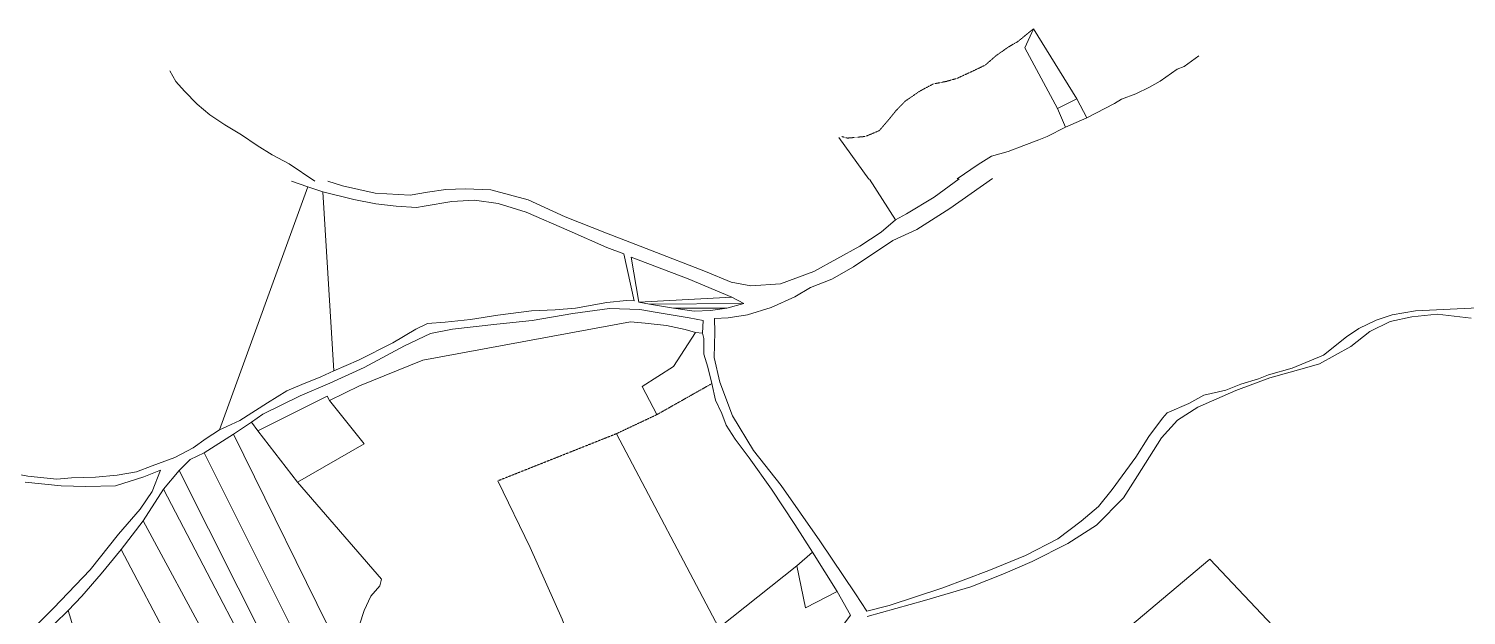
# Model space of a CAD drawing. Header units: metres. Extents: x 610261 to 617471, y 1314831 to 1317846.
# Drawn here: x 614426 to 616085, y 1317159 to 1317836 of the extents above; entities that cross this region are included whole.
import ezdxf

# ---------------------------------------------------------------- set-up
doc = ezdxf.new("R2010")
doc.units = ezdxf.units.M
doc.linetypes.add('HIDDEN', pattern=[0.375, 0.25, -0.125])
doc.layers.add('2', color=1, linetype='Continuous')
doc.layers.add('3', color=7, linetype='Continuous')

msp = doc.modelspace()

# ---------------------------------------------------------------- linework, layer by layer
at = {"layer": '2', "linetype": 'Continuous', "lineweight": 0}
for p, q in [((615585.89855, 1317836.08967), (615635.75055, 1317755.31767)), ((615751.60155, 1317789.61967), (615759.70855, 1317792.72267)), ((615759.70855, 1317792.72267), (615776.64355, 1317804.77967)), ((615635.75055, 1317755.31767), (615613.47355, 1317744.24367)), ((615635.75055, 1317755.31767), (615647.59155, 1317733.27767)), ((615622.77255, 1317722.44167), (615613.47355, 1317744.24367)), ((615647.59155, 1317733.27767), (615679.48155, 1317750.00667)), ((615622.77255, 1317722.44167), (615647.59155, 1317733.27767)), ((615395.83055, 1317662.59867), (615361.20255, 1317710.58867)), ((614729.61055, 1317660.11967), (614748.15155, 1317653.67067)), ((615426.44355, 1317615.69867), (615396.51555, 1317662.59867)), ((614646.48555, 1317373.19567), (614748.15155, 1317653.67067)), ((614765.67555, 1317648.05667), (614748.15155, 1317653.67067)), ((614765.67555, 1317648.05667), (614778.41355, 1317441.14467)), ((615203.75155, 1317484.83067), (615204.52955, 1317499.57167)), ((615203.75155, 1317484.83067), (615195.87655, 1317485.60267)), ((614690.68955, 1317372.12267), (614770.50655, 1317412.17967)), ((614770.50655, 1317412.17967), (614773.29555, 1317407.09267)), ((614683.33255, 1317382.04367), (614662.48555, 1317368.09167)), ((614690.68955, 1317372.12267), (614683.33255, 1317382.04367)), ((614662.48555, 1317368.09167), (614628.67455, 1317346.78367)), ((614804.19955, 1317080.18967), (614662.48555, 1317368.09167)), ((614736.35755, 1317312.84267), (614690.68955, 1317372.12267)), ((615222.69755, 1317144.72567), (615104.54555, 1317368.79967)), ((614845.94155, 1316912.38367), (614628.67455, 1317346.78367)), ((614599.69055, 1317326.23267), (614581.62955, 1317304.65267)), ((614813.15755, 1316902.51267), (614599.69055, 1317326.23267)), ((614833.28955, 1317200.88467), (614736.35755, 1317312.84267)), ((614581.62955, 1317304.65267), (614558.21755, 1317268.33567)), ((614558.21755, 1317268.33567), (614532.77655, 1317235.07067)), ((614558.21755, 1317268.33567), (614762.83955, 1316889.61467)), ((614532.77655, 1317235.07067), (614719.38855, 1316882.29867)), ((615330.76555, 1317232.02367), (615312.71055, 1317216.28767)), ((615359.17155, 1317186.74467), (615330.76555, 1317232.02367)), ((615312.71055, 1317216.28767), (615222.69755, 1317144.72567))]:
    msp.add_line(p, q, dxfattribs=at)
for points in [[(615613.47355, 1317744.24367), (615575.89355, 1317813.90967), (615585.89855, 1317836.08967)], [(615679.48155, 1317750.00667), (615687.57555, 1317754.88867), (615704.04655, 1317760.84167), (615719.73955, 1317768.82367), (615732.14055, 1317775.51267), (615751.60155, 1317789.61967)], [(614756.43355, 1317660.22167), (614726.58755, 1317680.31767), (614706.95455, 1317690.61367), (614689.85755, 1317701.43467), (614671.73455, 1317713.77467), (614652.34855, 1317725.08867), (614634.99255, 1317736.67067), (614620.67955, 1317749.03467), (614606.09455, 1317763.93967), (614596.10755, 1317775.31467), (614588.90855, 1317787.47067)], [(615497.95255, 1317662.97767), (615521.96955, 1317679.59267), (615537.39855, 1317689.09867), (615556.66755, 1317694.30667), (615574.90955, 1317701.28767), (615592.13755, 1317707.75367), (615601.76155, 1317711.88367), (615622.77255, 1317722.44167)], [(614771.27955, 1317660.27467), (614788.29355, 1317654.88967), (614826.13955, 1317646.20067), (614866.27755, 1317643.86267), (614886.60655, 1317647.39367), (614907.69655, 1317650.41667), (614930.05455, 1317651.40567), (614959.52255, 1317650.35167), (615002.69955, 1317638.60467), (615045.36055, 1317618.97967), (615093.10455, 1317600.36467), (615143.64055, 1317580.47467), (615207.38355, 1317555.99367), (615236.83955, 1317543.50167), (615259.44655, 1317539.40567), (615293.74655, 1317541.64967), (615332.37855, 1317555.83467), (615385.50755, 1317585.25067), (615409.91455, 1317601.23167), (615426.44355, 1317615.69867)], [(615538.53255, 1317663.12667), (615489.20955, 1317628.83567), (615451.07455, 1317604.22967), (615423.36955, 1317591.81167), (615378.11455, 1317561.36767), (615352.94755, 1317546.91267), (615328.54755, 1317537.53867), (615310.24455, 1317526.63367), (615283.04755, 1317514.46767), (615255.85355, 1317506.11467), (615233.49355, 1317502.58467), (615217.74155, 1317501.58767)], [(615500.16755, 1317662.98467), (615471.18555, 1317641.82167), (615439.15355, 1317622.54467), (615426.44355, 1317615.69867)], [(615124.77855, 1317522.03967), (615113.14955, 1317576.44667), (615093.59455, 1317583.58867), (615049.91655, 1317602.70667), (615000.39855, 1317624.37467), (614967.88955, 1317634.32867), (614940.71155, 1317638.42867), (614914.54155, 1317636.68367), (614882.52455, 1317631.38667), (614873.63055, 1317629.61967), (614850.25955, 1317631.42767), (614826.88855, 1317633.99967), (614801.23355, 1317638.86167), (614765.67555, 1317648.05667)], [(615204.52955, 1317499.57167), (615188.27255, 1317502.64267), (615151.69455, 1317508.78867), (615131.62755, 1317512.11867), (615096.56855, 1317513.17967), (615054.13555, 1317507.64167), (615007.12555, 1317499.31367), (614966.47155, 1317495.04467), (614915.14755, 1317489.51867), (614889.73655, 1317484.21267), (614859.74255, 1317470.27167), (614813.22355, 1317445.16767), (614773.57155, 1317426.91767), (614739.25755, 1317412.47367), (614696.29955, 1317391.17767), (614683.33255, 1317382.04367)], [(614778.41355, 1317441.14467), (614806.88155, 1317453.81767), (614846.28155, 1317473.59267), (614872.97355, 1317489.31767), (614886.44655, 1317495.90867), (614906.77255, 1317497.40867), (614935.99155, 1317500.67567), (614967.75355, 1317505.71867), (615006.37555, 1317510.49867), (615033.81455, 1317511.73467), (615057.18955, 1317513.48367), (615093.27355, 1317520.04667), (615116.14155, 1317522.55967), (615124.77855, 1317522.03967)], [(615217.74155, 1317501.58767), (615217.97855, 1317485.82867), (615217.18555, 1317456.60067), (615223.76055, 1317428.37867), (615238.45455, 1317389.47167), (615262.80155, 1317349.28167), (615294.77055, 1317308.82867), (615339.16255, 1317244.97567), (615380.25555, 1317183.92167), (615393.69955, 1317164.07967), (615419.11255, 1317170.65567), (615481.12255, 1317190.91067), (615534.49555, 1317210.92267), (615576.68755, 1317228.15167), (615613.80055, 1317247.42167), (615640.75255, 1317267.97567), (615661.09555, 1317284.72467), (615676.86755, 1317304.52967), (615703.83755, 1317341.60367), (615719.10555, 1317365.47667), (615734.88055, 1317386.80767), (615740.22155, 1317392.90067), (615765.38555, 1317403.79867), (615782.66855, 1317413.18067), (615807.82655, 1317418.99467), (615825.36455, 1317425.83467), (615845.69555, 1317431.90967), (615857.13355, 1317436.72367), (615884.57955, 1317444.31467), (615920.67155, 1317459.26467), (615947.37055, 1317480.58067), (615961.35355, 1317490.22067), (615981.43455, 1317499.85367), (615999.98755, 1317505.93067), (616026.66855, 1317510.72567), (616051.05955, 1317511.71167), (616106.69855, 1317514.43667)], [(616091.07355, 1317501.92767), (616064.91055, 1317505.26467), (616051.70155, 1317506.80667), (616022.73655, 1317503.79367), (615997.57855, 1317498.23367), (615974.19255, 1317486.82567), (615952.07155, 1317469.31667), (615915.97455, 1317449.53767), (615898.69255, 1317444.22167), (615858.79355, 1317433.08867), (615819.39955, 1317418.65067), (615775.42755, 1317399.38967), (615752.29355, 1317384.42267), (615733.72555, 1317364.11267), (615705.98655, 1317320.17567), (615689.70055, 1317294.78067), (615658.67155, 1317263.04867), (615625.62155, 1317241.99367), (615584.18855, 1317221.45967), (615550.38255, 1317206.50667), (615513.52855, 1317192.06567), (615459.90755, 1317176.12067), (615394.08755, 1317157.90367)], [(614773.29555, 1317407.09267), (614808.11955, 1317423.82367), (614881.06555, 1317453.46867), (615120.68855, 1317497.89867), (615137.70855, 1317496.35267), (615162.09555, 1317493.52567), (615183.93955, 1317489.17667), (615195.87655, 1317485.60267)], [(615195.87655, 1317485.60267), (615170.17555, 1317446.49267), (615134.32855, 1317423.15467), (615151.31555, 1317390.85367)], [(615214.61355, 1317426.61167), (615210.06055, 1317445.42567), (615205.50455, 1317460.68167), (615205.26955, 1317478.47467), (615203.75155, 1317484.83067)], [(614654.87355, 1317377.25167), (614669.61555, 1317383.84067), (614701.64855, 1317404.38767), (614724.02055, 1317418.08467), (614741.55855, 1317425.43367), (614763.16255, 1317434.55567), (614778.41355, 1317441.14467)], [(615330.76555, 1317232.02367), (615310.47455, 1317264.07367), (615283.58755, 1317304.77567), (615257.71155, 1317340.90067), (615241.47455, 1317362.52567), (615231.07555, 1317378.80567), (615226.00855, 1317392.02967), (615218.91155, 1317407.54267), (615214.61355, 1317426.61167)], [(614736.35755, 1317312.84267), (614813.38455, 1317356.97067), (614773.29555, 1317407.09267)], [(614335.23655, 1317344.61567), (614355.30055, 1317337.72767), (614390.34655, 1317326.24567), (614425.14555, 1317319.84767), (614458.42355, 1317316.24667), (614475.44755, 1317318.00467), (614503.13955, 1317318.47767), (614528.04055, 1317320.98667), (614550.40155, 1317324.77067), (614568.44655, 1317331.61067), (614594.62555, 1317341.48967), (614615.97855, 1317352.64667), (614630.97855, 1317363.04867), (614646.48555, 1317373.19567), (614654.87355, 1317377.25167)], [(614628.67455, 1317346.78367), (614612.40655, 1317338.92567), (614599.69055, 1317326.23267)], [(614408.42055, 1317120.85267), (614454.70855, 1317167.30667), (614496.92955, 1317211.47867), (614529.74655, 1317252.86667), (614554.67455, 1317281.55667), (614568.66955, 1317301.87267), (614578.09555, 1317326.76867), (614559.03355, 1317319.16767), (614526.24855, 1317308.53567), (614491.95055, 1317307.81667), (614463.75055, 1317308.61467), (614421.83555, 1317312.98867)], [(614967.55055, 1317314.32767), (615005.06955, 1317237.26667), (615041.82055, 1317154.86767), (615062.84555, 1317095.87367)], [(614581.62955, 1317304.65267), (614728.43055, 1317024.11467), (614778.08655, 1316892.13667)], [(614532.77655, 1317235.07067), (614509.62755, 1317206.88767), (614487.24355, 1317181.24467), (614471.72855, 1317164.74267)], [(615312.71055, 1317216.28767), (615322.82155, 1317167.72767), (615359.17155, 1317186.74467)], [(615897.24955, 1316933.66867), (615697.02455, 1317146.41067), (615789.32855, 1317223.81467), (615987.52655, 1317014.37967)], [(614804.19955, 1317080.18967), (614805.25055, 1317113.73867), (614804.76155, 1317131.27667), (614807.82855, 1317148.30267), (614813.43455, 1317164.56267), (614820.82055, 1317181.32867), (614831.24855, 1317193.00767), (614833.28955, 1317200.88467)], [(615349.19855, 1317124.99367), (615374.64055, 1317159.52867), (615359.17155, 1317186.74467)], [(614471.72855, 1317164.74267), (614440.19155, 1317133.77367), (614370.76655, 1317069.55767), (614320.41755, 1317024.88767), (614276.16555, 1316981.73467), (614230.89355, 1316935.27867), (614183.83355, 1316879.16667), (614153.30855, 1316843.11367), (614132.95555, 1316816.95967), (614119.20755, 1316789.27367), (614111.05655, 1316768.94967), (614104.94255, 1316753.45367), (614095.01755, 1316738.21567), (614083.82355, 1316723.48767), (614059.66555, 1316701.91367)], [(614471.72855, 1317164.74267), (614506.16055, 1317051.59367), (614525.96755, 1317043.18067), (614560.20855, 1316989.50767), (614567.29655, 1316965.09767), (614576.67655, 1316945.51467), (614586.31255, 1316928.98067), (614594.93255, 1316911.68667), (614604.06255, 1316897.69567), (614608.63155, 1316894.63967), (614623.35855, 1316886.23267), (614642.91255, 1316878.32867), (614651.54955, 1316877.30167), (614719.38855, 1316882.29867)]]:
    msp.add_lwpolyline(points, dxfattribs=at)
at = {"layer": '3', "linetype": 'HIDDEN', "lineweight": 0}
for p, q in [((615151.31555, 1317390.85367), (615214.61355, 1317426.61167)), ((615104.54555, 1317368.79967), (615151.31555, 1317390.85367)), ((614967.55055, 1317314.32767), (615104.54555, 1317368.79967))]:
    msp.add_line(p, q, dxfattribs=at)
msp.add_lwpolyline([(615364.75155, 1317711.62767), (615371.36855, 1317709.89067), (615391.93155, 1317711.80267), (615407.88855, 1317718.51567), (615418.47155, 1317730.78567), (615427.53655, 1317742.02867), (615437.87855, 1317752.51867), (615454.56355, 1317764.06567), (615470.00155, 1317772.29967), (615485.72855, 1317775.45167), (615497.64455, 1317778.83267), (615514.35655, 1317786.56667), (615530.05355, 1317794.03967), (615542.42555, 1317804.79667), (615556.58055, 1317814.80167), (615567.71255, 1317821.22867), (615585.89855, 1317836.08967)], dxfattribs=at)

# ---------------------------------------------------------------- meshes
at = {"layer": '2', "linetype": 'Continuous', "lineweight": 0}
mesh = msp.add_polyface(dxfattribs=at)
corners = [(615237.83755, 1317526.47167), (615130.36655, 1317520.50767), (615251.54855, 1317519.08267), (615142.81255, 1317518.20467), (615231.98055, 1317513.77067), (615170.24655, 1317513.59467), (615187.30355, 1317547.37667), (615212.92555, 1317510.99867), (615194.12455, 1317510.25967), (615121.52955, 1317572.62367)]
mesh.append_faces([[corners[k] for k in face] for face in [(1, 0, 6, 9), (4, 5, 8, 7)]], dxfattribs={"vtx0": -1})
mesh.append_faces([[corners[k] for k in face] for face in [(0, 1, 3, 2), (2, 3, 5, 4)]], dxfattribs={"vtx0": -1, "vtx2": -1})

doc.saveas('drawing.dxf')
